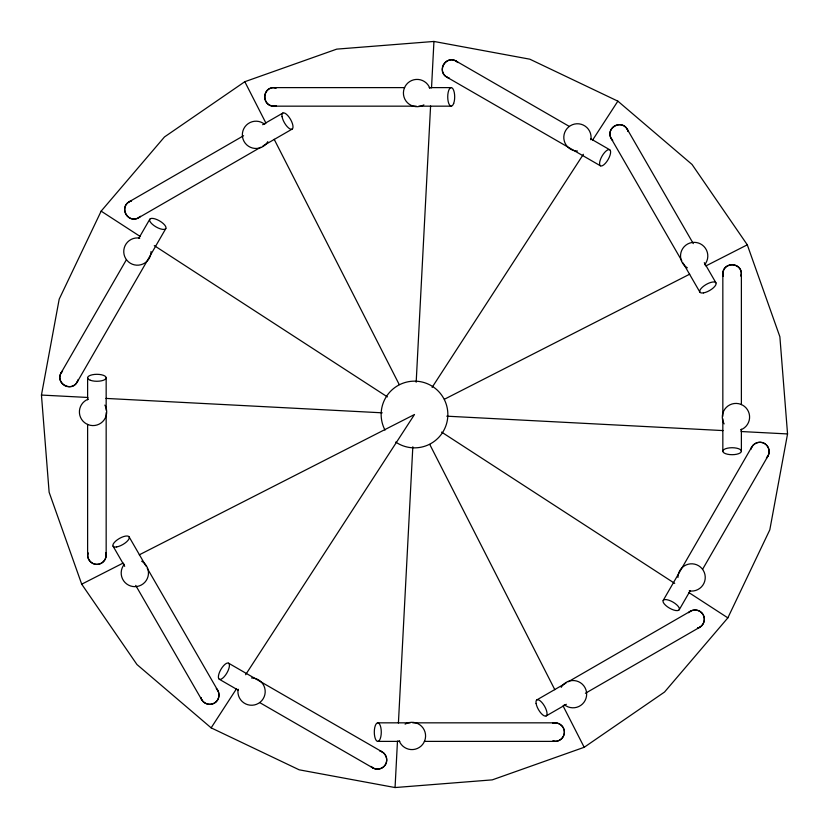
<?xml version="1.0" encoding="UTF-8"?>
<svg xmlns="http://www.w3.org/2000/svg" width="829" height="829" viewBox="0 0 829 829"><rect width="100%" height="100%" fill="white"/><g stroke="black" fill="none" stroke-linecap="round" stroke-linejoin="round"><path stroke-width="1.24" d="M395.06 787.55L299.165 769.809L211.136 727.852L136.961 664.537L81.708 584.186L49.129 492.271L41.45 395.06L59.191 299.165L101.148 211.136L164.463 136.961L244.814 81.708L336.729 49.129L433.94 41.45L529.835 59.191L617.864 101.148L692.039 164.463L747.292 244.814L779.871 336.729L787.55 433.94L769.809 529.835L727.852 617.864L664.537 692.039L584.186 747.292L492.271 779.871L395.06 787.55L397.474 741.085M398.417 723.012L412.821 446.769M416.179 382.231L430.583 105.988M431.526 87.915L433.94 41.45M106.164 555.129L105.843 552.725A9.274 9.274 0 0 1 96.889 564.404C91.014 564.508 86.299 558.373 87.926 552.725A9.274 9.274 0 0 0 96.889 564.404C101.853 564.435 106.195 560.093 106.164 555.129L106.164 412.738M722.836 416.262L722.836 273.871C722.391 261.954 741.841 261.954 741.385 273.871L741.385 404.604M741.385 273.871L741.074 276.275A9.274 9.274 0 0 0 732.111 264.596A9.274 9.274 0 0 0 723.157 276.275L722.836 273.871M126.464 259.622L61.097 372.843C54.745 382.936 71.595 392.666 77.159 382.117L165.821 228.545A9.274 3.482 30 0 0 155.282 218.97A9.274 3.482 30 0 0 152.267 224.193A9.274 3.482 30 0 0 165.821 228.545M77.159 382.117L78.081 379.879A9.274 9.274 0 0 1 64.486 385.516A9.274 9.274 0 0 1 62.569 370.926L61.097 372.843M767.903 456.157L766.431 458.074A9.274 9.274 0 0 0 764.514 443.484C759.478 440.458 752.328 443.411 750.919 449.121A9.274 9.274 0 0 1 764.514 443.484C768.825 445.94 770.421 451.878 767.903 456.157L702.536 569.378M138.754 238.327L149.759 219.27M663.179 600.455L751.841 446.883M679.241 609.729A9.274 3.482 30 0 0 668.702 600.165A9.274 3.482 30 0 0 665.687 605.388A9.274 3.482 30 0 0 679.241 609.729L690.246 590.673M211.136 727.852L236.472 688.816M245.612 674.723L414.5 414.5L139.282 554.829M432.096 387.392L583.388 154.277M592.528 140.184L617.864 101.148M243.612 135.707L129.272 201.716C118.723 207.291 128.454 224.131 138.547 217.789L260.731 147.241M138.547 217.789L140.464 216.307A9.274 9.274 0 0 1 125.873 214.39A9.274 9.274 0 0 1 131.5 200.794L129.272 201.716M699.728 627.284L697.5 628.206A9.274 9.274 0 0 0 703.127 614.61C700.287 609.47 692.609 608.455 688.536 612.693A9.274 9.274 0 0 1 703.127 614.61C705.634 618.89 704.049 624.828 699.728 627.284L585.388 693.293M262.669 124.702L282.844 113.055M262.969 145.945L292.119 129.117M536.881 699.883L566.031 683.055M568.269 681.759L690.453 611.211M546.156 715.945L566.331 704.298M81.708 584.186L123.179 563.036M444.437 399.236L689.718 274.171M705.842 265.954L747.292 244.814M404.604 87.615L273.871 87.615C261.954 87.159 261.954 106.609 273.871 106.164L416.262 106.164M273.871 106.164L276.275 105.843A9.274 9.274 0 0 1 264.596 96.889A9.274 9.274 0 0 1 276.275 87.926L273.871 87.615M555.129 741.385L552.725 741.074A9.274 9.274 0 0 0 564.404 732.111C564.508 726.235 558.373 721.531 552.725 723.157A9.274 9.274 0 0 1 564.404 732.111C564.435 737.074 560.093 741.416 555.129 741.385L424.396 741.385M429.204 87.615L451.204 87.615M418.852 106.164L451.204 106.164M377.796 722.836A9.274 3.482 -90 0 1 380.812 736.753A9.274 3.482 -90 0 1 374.77 736.753A9.274 3.482 -90 0 1 377.796 722.836L410.148 722.836M412.738 722.836L555.129 722.836M377.796 741.385L399.796 741.385M41.45 395.06L87.915 397.474M105.988 398.417L382.231 412.821M446.769 416.179L723.012 430.583M741.085 431.526L787.55 433.94M569.378 126.464L456.157 61.097C446.064 54.745 436.334 71.595 446.883 77.159L600.455 165.821M446.883 77.159L449.121 78.081A9.274 9.274 0 0 1 443.484 64.486A9.274 9.274 0 0 1 458.074 62.569L456.157 61.097M372.843 767.903L370.926 766.431A9.274 9.274 0 0 0 385.516 764.514C388.542 759.478 385.589 752.328 379.879 750.919A9.274 9.274 0 0 1 385.516 764.514C383.06 768.825 377.122 770.421 372.843 767.903L259.622 702.536M590.673 138.754L609.729 149.759A9.274 3.482 -60 0 1 605.388 163.313A9.274 3.482 -60 0 1 600.165 160.298A9.274 3.482 -60 0 1 609.729 149.759M228.545 663.179A9.274 3.482 -60 0 1 224.193 676.733A9.274 3.482 -60 0 1 218.97 673.718A9.274 3.482 -60 0 1 228.545 663.179L382.117 751.841M219.27 679.241L238.327 690.246M101.148 211.136L140.184 236.472M154.277 245.612L387.392 396.904M441.608 432.096L674.723 583.388M688.816 592.528L727.852 617.864M693.293 243.612L627.284 129.272C621.709 118.723 604.869 128.454 611.211 138.547L681.759 260.731M611.211 138.547L612.693 140.464A9.274 9.274 0 0 1 614.61 125.873A9.274 9.274 0 0 1 628.206 131.5L627.284 129.272M201.716 699.728L200.794 697.5A9.274 9.274 0 0 0 214.39 703.127C219.53 700.287 220.545 692.609 216.307 688.536A9.274 9.274 0 0 1 214.39 703.127C210.11 705.634 204.172 704.049 201.716 699.728L135.707 585.388M704.298 262.669L715.945 282.844M683.055 262.969L699.883 292.119M129.117 536.881L145.945 566.031M147.241 568.269L217.789 690.453M113.055 546.156L124.702 566.331M244.814 81.708L265.954 123.158M274.171 139.282L399.236 384.563M429.764 444.437L554.829 689.718M563.046 705.842L584.186 747.292M741.385 429.204L741.385 451.204A9.274 3.482 0 0 1 727.479 454.23A9.274 3.482 0 0 1 727.479 448.188A9.274 3.482 0 0 1 741.385 451.204M722.836 418.852L722.836 451.204M106.164 377.796L106.164 410.148M87.615 377.796L87.615 399.796M87.615 424.396L87.615 555.129M385.019 430.096A33.347 33.347 0 0 1 410.345 381.413A33.347 33.347 0 0 1 446.924 422.313A33.347 33.347 0 0 1 395.723 442.064M141.655 561.192A13.647 13.647 0 0 1 146.236 580.507A13.647 13.647 0 0 1 126.682 583.958A13.647 13.647 0 0 1 124.381 564.238M251.56 677.956A13.647 13.647 0 0 1 265.176 692.402A13.647 13.647 0 0 1 249.975 705.158A13.647 13.647 0 0 1 238.12 689.231M405.112 724.131A13.647 13.647 0 0 1 424.137 729.831A13.647 13.647 0 0 1 417.339 748.483A13.647 13.647 0 0 1 399.112 740.618M561.192 687.345A13.647 13.647 0 0 1 580.507 682.764A13.647 13.647 0 0 1 583.958 702.318A13.647 13.647 0 0 1 564.238 704.619M677.956 577.44A13.647 13.647 0 0 1 692.402 563.824A13.647 13.647 0 0 1 705.158 579.025A13.647 13.647 0 0 1 689.231 590.88M724.131 423.888A13.647 13.647 0 0 1 729.831 404.863A13.647 13.647 0 0 1 748.483 411.661A13.647 13.647 0 0 1 740.618 429.888M104.868 405.112A13.647 13.647 0 0 1 99.169 424.137A13.647 13.647 0 0 1 80.517 417.339A13.647 13.647 0 0 1 88.382 399.112M687.345 267.808A13.647 13.647 0 0 1 682.764 248.493A13.647 13.647 0 0 1 702.318 245.042A13.647 13.647 0 0 1 704.619 264.762M577.44 151.044A13.647 13.647 0 0 1 563.824 136.598A13.647 13.647 0 0 1 579.025 123.842A13.647 13.647 0 0 1 590.88 139.769M423.888 104.868A13.647 13.647 0 0 1 404.863 99.169A13.647 13.647 0 0 1 411.661 80.517A13.647 13.647 0 0 1 429.888 88.382M267.808 141.655A13.647 13.647 0 0 1 248.493 146.236A13.647 13.647 0 0 1 245.042 126.682A13.647 13.647 0 0 1 264.762 124.381M151.044 251.56A13.647 13.647 0 0 1 136.598 265.176A13.647 13.647 0 0 1 123.842 249.975A13.647 13.647 0 0 1 139.769 238.12M116.64 546.933A9.274 3.482 -30 0 0 129.293 537.814A9.274 3.482 -30 0 0 117.324 539.803A9.274 3.482 -30 0 0 116.64 546.933M536.104 703.469A9.274 3.482 60 0 0 545.213 716.121A9.274 3.482 60 0 0 543.233 704.153A9.274 3.482 60 0 0 536.104 703.469M90.33 380.252A9.274 3.482 0 0 0 105.843 378.698A9.274 3.482 0 0 0 94.485 374.428A9.274 3.482 0 0 0 90.33 380.252M703.469 292.896A9.274 3.482 -30 0 0 716.121 283.787A9.274 3.482 -30 0 0 704.153 285.767A9.274 3.482 -30 0 0 703.469 292.896M453.67 103.449A9.274 3.482 -90 0 0 452.106 87.926A9.274 3.482 -90 0 0 447.847 99.283A9.274 3.482 -90 0 0 453.67 103.449M282.067 116.64A9.274 3.482 60 0 0 291.186 129.293A9.274 3.482 60 0 0 289.197 117.324A9.274 3.482 60 0 0 282.067 116.64"/></g></svg>
